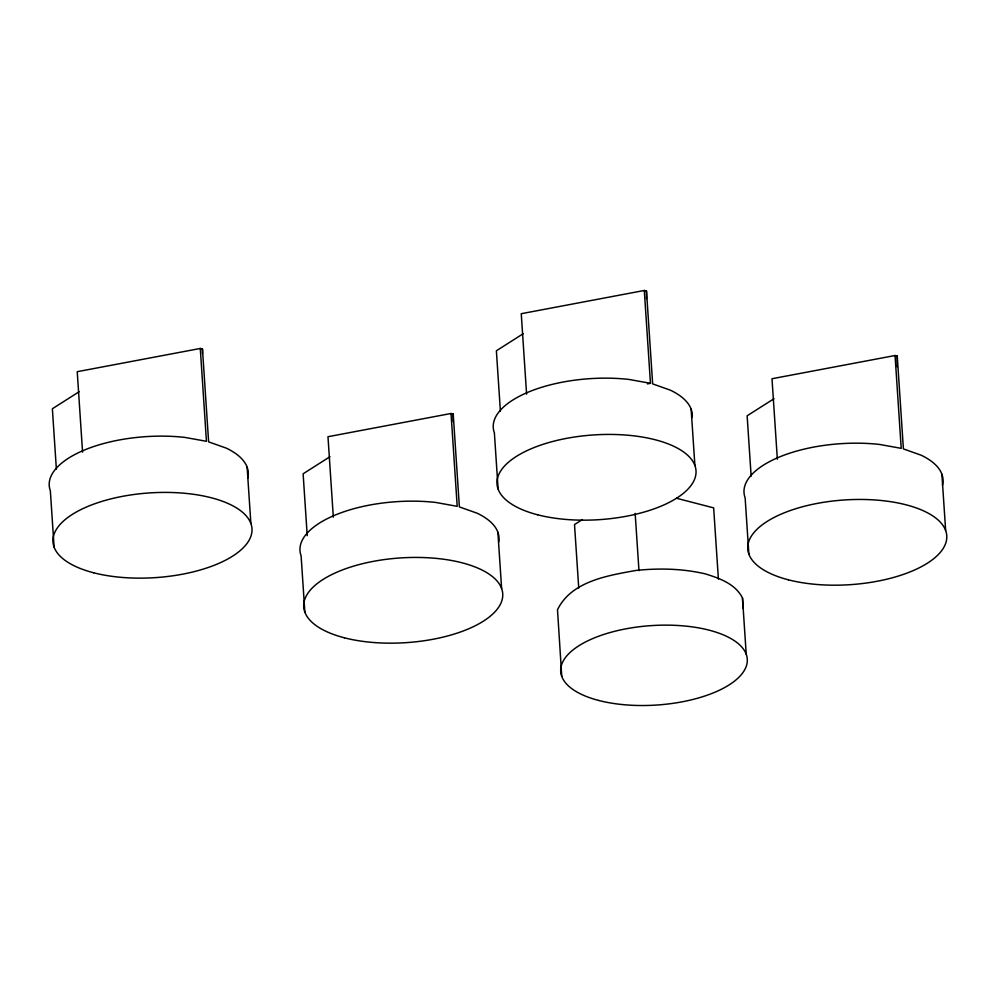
<?xml version="1.0" encoding="UTF-8"?>
<svg xmlns="http://www.w3.org/2000/svg" width="996" height="996" viewBox="0 0 996 996"><rect width="100%" height="100%" fill="white"/><g stroke="black" fill="none" stroke-linecap="round" stroke-linejoin="round"><path stroke-width="1.49" d="M202.462 353.617L202.462 349.023L200.283 348.463L77.227 371.695L82.568 452.159M453.205 421.706L453.217 414.05L451.039 413.489L327.983 436.721L333.324 517.185M646.479 298.7L646.491 291.044L644.3 290.471L521.244 313.703L526.598 394.167M897.234 366.789L897.247 356.07L895.055 355.51L772 378.741L777.353 459.206M79.207 391.677L52.365 408.758L56.374 469.116M329.962 456.703L303.12 473.797L307.229 535.686M523.236 333.697L496.382 350.779L500.39 411.124M582.374 519.563L574.518 524.556L578.726 588.001M773.992 398.724L747.137 415.805L751.146 476.163M647.425 383.896L650.463 383.323L644.3 290.471M650.463 383.323L628.887 379.426A99.725 42.455 -3.8 0 0 494.377 432.824L498.112 489.086M676.508 498.249L713.659 507.885L718.39 579.062M746.228 654.272L742.493 598.011C735.384 583.855 719.635 578.34 705.467 573.92C682.746 568.579 659.265 568.044 636.108 570.422C607.834 575.576 571.443 581.079 557.499 609.739L561.756 676.384M941.905 474.258L945.652 530.532M897.247 356.07L903.409 448.91L921.188 455.222A99.725 42.455 -3.8 0 1 942.465 485.326M895.055 355.51L901.218 448.349L879.642 444.453A99.725 42.455 -3.8 0 0 745.133 497.851L748.868 554.112M691.149 409.232L694.897 465.493M646.491 291.044L652.654 383.883L670.433 390.195A99.725 42.455 -3.8 0 1 692.208 417.511M635.162 513.376L638.971 570.633M497.888 532.238L501.623 588.512M453.217 414.05L459.38 506.902L477.159 513.214A99.725 42.455 -3.8 0 1 498.735 541.924M451.039 413.489L457.201 506.329L435.625 502.432A99.725 42.455 -3.8 0 0 301.103 555.83L304.851 612.092M247.133 467.211L250.868 523.485M202.462 349.023L208.625 441.863L226.403 448.175A99.725 42.455 -3.8 0 1 247.68 478.279M200.283 348.463L206.446 441.303L184.87 437.406A99.725 42.455 -3.8 0 0 50.348 490.804L54.095 547.065M742.493 598.011L743.016 608.382M598.77 700.474A93.487 39.803 -3.8 0 0 746.751 664.656A93.487 39.803 -3.8 0 0 616.449 630.866A93.487 39.803 -3.8 0 0 598.77 700.474M344.33 637.789A99.725 42.455 -3.8 0 0 502.171 599.58A99.725 42.455 -3.8 0 0 363.191 563.537A99.725 42.455 -3.8 0 0 344.33 637.789M93.574 572.762A99.725 42.455 -3.8 0 0 251.415 534.553A99.725 42.455 -3.8 0 0 112.436 498.51A99.725 42.455 -3.8 0 0 93.574 572.762M537.603 514.783A99.725 42.455 -3.8 0 0 695.445 476.574A99.725 42.455 -3.8 0 0 556.465 440.531A99.725 42.455 -3.8 0 0 537.603 514.783M788.359 579.809A99.725 42.455 -3.8 0 0 946.2 541.6A99.725 42.455 -3.8 0 0 807.221 505.557A99.725 42.455 -3.8 0 0 788.359 579.809"/></g></svg>
